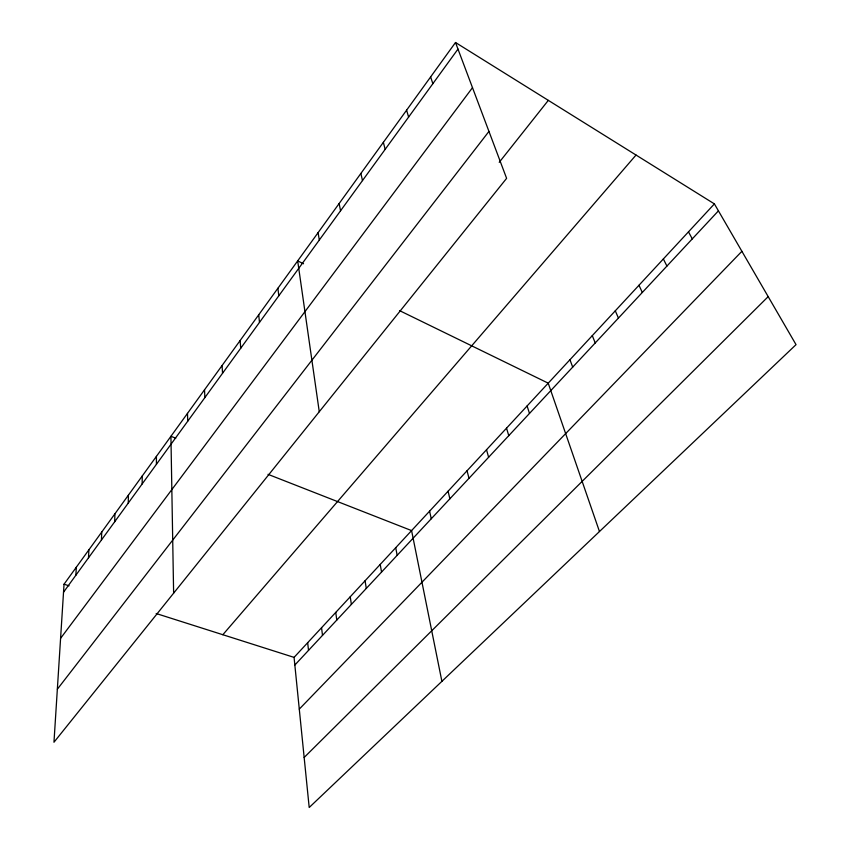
<?xml version="1.0" encoding="UTF-8"?>
<svg xmlns="http://www.w3.org/2000/svg" width="850" height="850" viewBox="0 0 850 850"><rect width="100%" height="100%" fill="white"/><g stroke="black" fill="none" stroke-linecap="round" stroke-linejoin="round"><path stroke-width="1.27" d="M142.173 483.926L142.226 476.021M128.265 503.083L128.403 495.157M114.686 521.773L114.909 513.825M101.437 540.016L101.734 532.047M88.506 557.834L88.878 549.844M75.873 575.227L76.309 567.226M64.037 584.216L53.964 742.241L506.611 178.351L455.504 42.5L64.037 584.216L69.041 585.799M63.527 592.216L457.98 49.098M60.594 638.318L472.494 87.667M57.354 689.201L488.952 131.41M499.226 162.339L548.314 100.364M222.838 634.727L636.023 155.04M714.393 203.894L796.036 344.654L309.198 807.5L294.068 657.379L714.393 203.894L455.504 42.5M294.833 665.051L718.431 210.853M299.285 709.123L741.891 251.303M304.151 757.467L768.177 296.629M156.177 613.519L294.068 657.379M175.759 438.186L170.924 436.294L173.623 593.194M268.005 474.332L411.581 530.591L441.894 681.339M303.535 263.766L297.681 260.897L319.271 411.74M399.521 310.601L548.218 383.169L599.473 531.526M688.489 231.837L692.282 238.893M663.361 258.952L666.921 266.082M638.977 285.26L642.313 292.464M615.294 310.803L618.428 318.081M592.301 335.623L595.234 342.954M569.946 359.731L572.698 367.115M430.621 76.925L432.862 83.672M527.096 405.971L529.486 413.44M506.536 428.145L508.767 435.657M406.598 110.181L408.606 117.077M486.529 449.735L488.612 457.279M383.361 142.333L385.156 149.366M467.054 470.751L468.987 478.316M448.078 491.215L449.873 498.812M360.889 173.432L362.483 180.583M429.59 511.158L431.258 518.776M339.139 203.522L340.553 210.789M395.728 547.697L397.152 555.347M380.226 564.411L381.544 572.071M318.081 232.666L319.313 240.029M365.075 580.763L366.297 588.434M350.253 596.764L351.369 604.435M335.75 612.404L336.781 620.086M321.555 627.714L322.501 635.396M277.897 288.267L278.811 295.8M307.668 642.706L308.518 650.378M258.719 314.808L259.484 322.405M240.114 340.553L240.741 348.213M222.062 365.543L222.551 373.267M204.521 389.81L204.882 397.577M187.489 413.387L187.733 421.196M156.4 456.408L156.432 464.291"/></g></svg>
